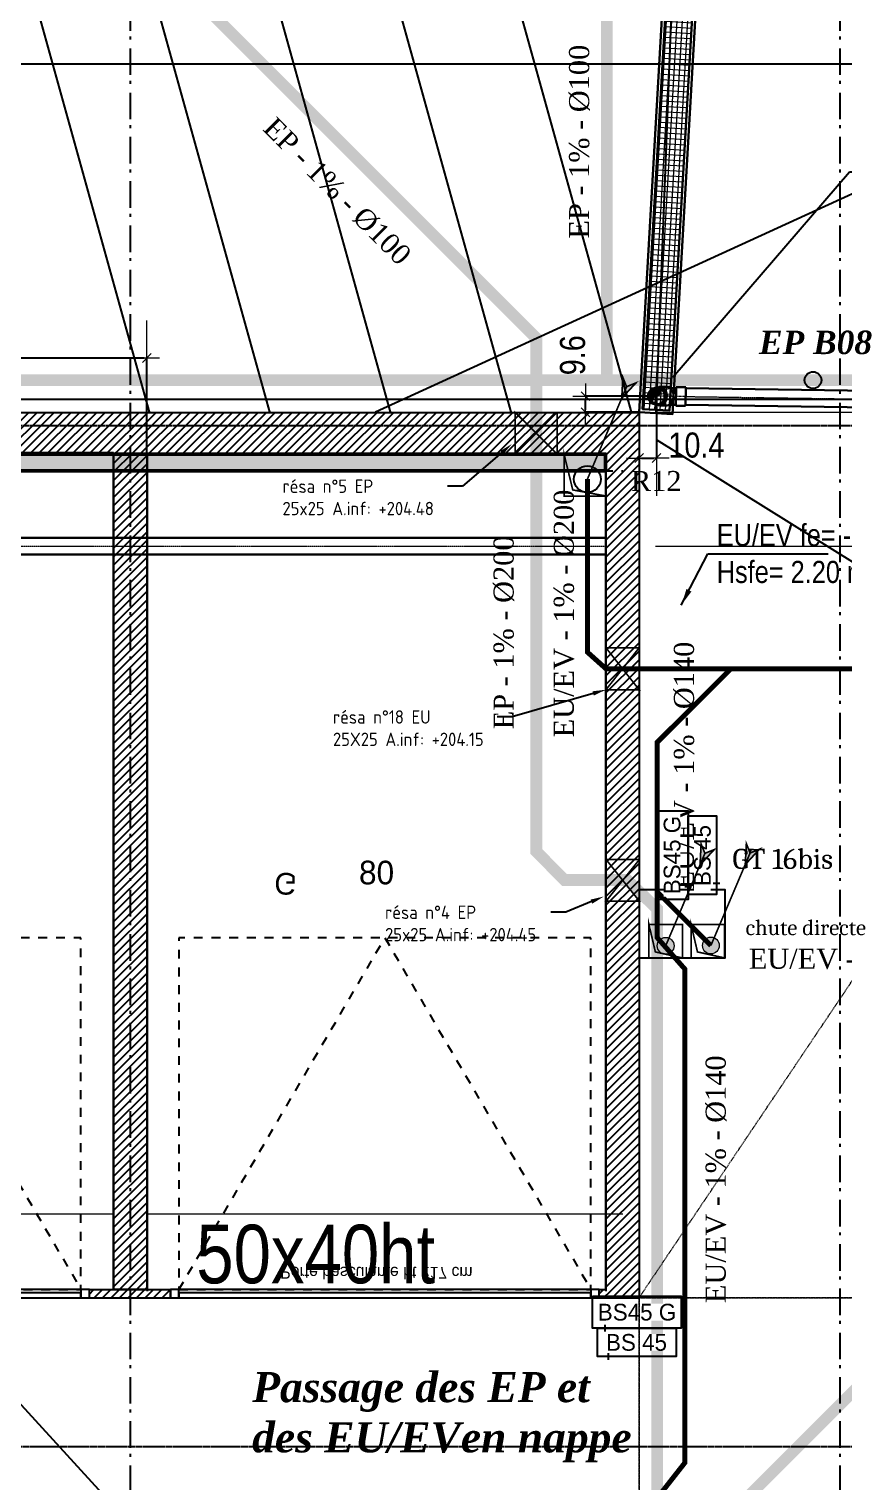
# Model space of a CAD drawing. Header units: centimetres. Extents: x 2097 to 16812, y -3973 to 8191.
# Drawn here: x 10356 to 10843, y 4270 to 5138 of the extents above; entities that cross this region are included whole.
import ezdxf
from ezdxf import colors
from ezdxf.entities.mleader import LeaderData, LeaderLine
from ezdxf.math import Vec2, Vec3

# ---------------------------------------------------------------- set-up
doc = ezdxf.new("R2010")
doc.units = ezdxf.units.CM
for name, pattern in [('AXES', [4, 2.5, -0.5, 0.5, -0.5]), ('CACHE', [0.75, 0.5, -0.25]), ('prlm_ep', [2.5, 1.25, -0.25, 0.25, -0.25, 0.25, -0.25]), ('prlm_eu', [2, 1.25, -0.25, 0.25, -0.25]), ('Style de ligne -1', [0.41664, 0.20828, -0.20836]), ('Style de ligne -6', [1.04164, 0.625, -0.20828, 0.06943, -0.13893]), ('VW-01', [0.41656, 0.20828, -0.20828])]:
    doc.linetypes.add(name, pattern=pattern)
doc.layers.get('0').update_dxf_attribs({"color": 252, "lineweight": 18})
for name, color, linetype, lineweight in [('01_poutres', 252, 'Continuous', 20), ('01_texte_repere', 252, 'Continuous', 20), ('_GAZELEC-RESERVATION', 1, 'Continuous', 18), ('_GAZELEC-RESERVATION 2', 6, 'Continuous', 18), ('AA_COTES', 253, 'Continuous', 0), ('Fontanel-rsd', 7, 'Continuous', 0)]:
    doc.layers.add(name, color=color, linetype=linetype, lineweight=lineweight)
for name, color, linetype in [('01_texte', 252, 'Continuous'), ('B GÈnÈral_Hatch', 252, 'Continuous'), ('B Général', 252, 'Continuous'), ('C ANNOTATIONS-axes horizontaux', 252, 'VW-01'), ('C ANNOTATIONS-prestations', 252, 'Continuous'), ('GAZ-EU FLECHE', 42, 'Continuous'), ('prlm-BA', 252, 'Continuous'), ('prlm-EAU-EP', 141, 'Continuous'), ('prlm-EAU-EPEXT', 145, 'Continuous'), ('prlm-EAU-EUEV', 25, 'Continuous'), ('prlm-ELEC-SSI', 230, 'Continuous'), ('prlm-GT', 242, 'Continuous')]:
    doc.layers.add(name, color=color, linetype=linetype)
doc.layers.add('prlm-ZEROPLOT', color=254, linetype='Continuous', plot=False)
doc.styles.add('CEDREP', font='')
doc.styles.add('Eurostile', font='')
doc.styles.add('prlm-eau-ep', font='timesbi.ttf', dxfattribs={"height": 18})
doc.styles.add('prlm-eau-euev', font='pala.ttf', dxfattribs={"height": 18})
doc.styles.add('prlm-elec-cfo', font='comic.ttf', dxfattribs={"height": 12})
doc.styles.add('prlm-mod', font='cambriaz.ttf', dxfattribs={"height": 18})
doc.styles.get("Standard").update_dxf_attribs({"font": 'isocp.shx', "height": 15})
doc.styles.add('STYLE2', font='ARIALN.TTF')
doc.styles.get('CEDREP').set_extended_font_data('Gill Sans MT Condensed')
doc.styles.get('Eurostile').set_extended_font_data('Eurostile')
doc.dimstyles.new('ISO-25', dxfattribs={"dimtxt": 2.5, "dimasz": 2.5, "dimexe": 1.25, "dimexo": 0.625, "dimtad": 1, "dimtxsty": 'Standard', "dimcen": 2.5, "dimadec": 0, "dimazin": 0, "dimtfac": 1, "dimtmove": 0, "dimatfit": 3, "dimfxl": 1, "dimarcsym": 0})
doc.dimstyles.new('JB50', dxfattribs={"dimscale": 0.1, "dimtxt": 150, "dimasz": 15, "dimexe": 0.1, "dimexo": 0.1, "dimgap": 0.09, "dimtad": 1, "dimdec": 1, "dimdsep": 46, "dimtxsty": 'STYLE2', "dimblk1": 'BOND_G', "dimblk2": 'BOND_D', "dimsah": 1, "dimcen": 1.5, "dimdle": 0.01, "dimse1": 1, "dimse2": 1, "dimclrd": 256, "dimclre": 256, "dimclrt": 256, "dimazin": 2, "dimtfac": 2.333333, "dimtdec": 1, "dimtix": 1, "dimtmove": 2, "dimatfit": 3, "dimldrblk": 'BOND_G', "dimfxl": 1, "dimtolj": 1, "dimtzin": 0, "dimarcsym": 0})
pattern_1 = [(45, (0, 0), (2.4253472, -2.6458333), [])]

# ---------------------------------------------------------------- blocks, each defined once
blk = doc.blocks.new('Parking Spaces-4')
at = {"layer": 'B Général', "linetype": 'Continuous'}
for p, q in [((0, 0), (0, 500)), ((287, 0), (287, 500)), ((287, 0), (287, 500)), ((574, 0), (574, 500)), ((0, 0), (287, 0)), ((287, 0), (574, 0))]:
    blk.add_line(p, q, dxfattribs=at)
at = {"layer": 'B Général', "extrusion": (0, 0, -1), "char_height": 14.118, "attachment_point": 5, "text_direction": (1, 0, 0), "line_spacing_factor": 0.894142, "style": 'Eurostile'}
for s, insert in [('78', (143.5, 250)), ('79', (430.5, 250))]:
    blk.add_mtext(s, dxfattribs=dict(at, insert=insert))
blk = doc.blocks.new('Parking Spaces-11')
at = {"layer": 'B Général', "linetype": 'Continuous'}
for p, q in [((0, 0), (0, 500)), ((274, 0), (274, 500)), ((0, 0), (274, 0))]:
    blk.add_line(p, q, dxfattribs=at)
at = {"layer": 'B Général', "insert": (137, 250), "char_height": 14.118, "attachment_point": 5, "rotation": 180, "line_spacing_factor": 0.894142, "style": 'Eurostile'}
blk.add_mtext('80', dxfattribs=at)
blk = doc.blocks.new('Porte basculante ht200cm')
at = {"layer": 'B Général', "linetype": 'Style de ligne -1', "ltscale": 25.4}
for p, q in [((-123, -2.5), (0, -212.5)), ((0, -212.5), (123, -2.5))]:
    blk.add_line(p, q, dxfattribs=at)
at = {"layer": 'B Général', "linetype": 'Continuous', "flags": 128}
for points in [[(-128, 2.5), (128, 2.5), (128, -2.5), (-128, -2.5)], [(-123, 2.5), (123, 2.5), (123, -0.5), (-123, -0.5)]]:
    blk.add_lwpolyline(points, close=True, dxfattribs=at)
at = {"layer": 'B Général', "flags": 128}
for points in [[(-128, 2.5), (-123, 2.5), (-123, -2.5), (-128, -2.5)], [(123, 2.5), (128, 2.5), (128, -2.5), (123, -2.5)]]:
    blk.add_lwpolyline(points, close=True, dxfattribs=at)
at = {"layer": 'B Général', "linetype": 'Style de ligne -1', "ltscale": 25.4, "flags": 128}
blk.add_lwpolyline([(-123, -2.5), (123, -2.5), (123, -212.5), (-123, -212.5)], close=True, dxfattribs=at)
at = {"layer": 'B Général', "insert": (-66, -238.42), "char_height": 12.94, "attachment_point": 1, "line_spacing_factor": 0.894142, "style": 'Eurostile'}
blk.add_mtext('G', dxfattribs=at)
at = {"layer": 'C ANNOTATIONS-prestations', "insert": (-62.58, -8.98), "char_height": 7.059, "attachment_point": 1, "line_spacing_factor": 0.894142, "style": 'Eurostile'}
blk.add_mtext('Porte basculante ht 217 cm', dxfattribs=at)
blk = doc.blocks.new('Groupe-2-1')
at = {"layer": 'B Général', "linetype": 'Continuous'}
blk.add_line((10730.48, 4909.39), (10750.26, 5426.3), dxfattribs=at)
at = {"layer": 'B Général', "linetype": 'Continuous', "flags": 128}
for points in [[(10427.8, 5425.39), (10356.15, 5167.16), (10427.8, 4908.93)], [(10499.8, 5425.39), (10428.15, 5167.16), (10499.8, 4908.93)], [(10571.8, 5425.39), (10500.14, 5167.16), (10571.8, 4908.93)], [(10643.8, 5425.39), (10572.14, 5167.16), (10643.8, 4908.93)], [(10715.79, 5425.39), (10644.14, 5167.16), (10715.79, 4908.93)]]:
    blk.add_lwpolyline(points, dxfattribs=at)
blk = doc.blocks.new('Groupe-110-1')
at = {"layer": 'B Général', "linetype": 'VW-01', "ltscale": 25.4}
for points, knots in [([(10601.06, 5358.78), (10682.91, 5362.34), (10764.76, 5365.89), (10770.94, 5365.39), (10777.11, 5364.89), (11221.19, 5329.13), (11282.79, 4896.95), (11283.5, 4891.98), (11284.21, 4887.01), (11299.49, 4517.04), (11314.77, 4147.08)], [0, 0, 0, 1, 1, 2, 2, 3, 3, 4, 4, 5, 5, 5]), ([(10605.39, 5258.88), (10684.15, 5262.29), (10762.91, 5265.71), (10766, 5265.46), (10769.08, 5265.21), (11133.47, 5235.87), (11183.79, 4882.84), (11184.14, 4880.35), (11184.5, 4877.87), (11199.68, 4510.41), (11214.86, 4142.95)], [0, 0, 0, 1, 1, 2, 2, 3, 3, 4, 4, 5, 5, 5]), ([(10609.73, 5158.97), (10685.39, 5162.25), (10761.06, 5165.54), (11045.75, 5142.61), (11084.79, 4868.72), (11099.87, 4503.77), (11114.94, 4138.82)], [0, 0, 0, 1, 1, 2, 2, 3, 3, 3])]:
    blk.add_open_spline(points, degree=2, knots=knots, dxfattribs=at)
blk = doc.blocks.new('xi.ep')
at = {"layer": 'prlm-EAU-EP', "color": 0, "linetype": 'ByBlock', "lineweight": -2}
blk.add_circle((0, 0), 5, dxfattribs=at)
blk = doc.blocks.new('xi.epext')
at = {"layer": 'prlm-EAU-EPEXT', "color": 0, "linetype": 'ByBlock', "lineweight": -2}
blk.add_circle((0, 0), 5, dxfattribs=at)
blk = doc.blocks.new('xi.ev')
at = {"layer": 'prlm-EAU-EUEV', "linetype": 'ByBlock', "lineweight": -2}
h = blk.add_hatch(color=0, dxfattribs=at)
edge = h.paths.add_edge_path()
edge.add_arc((0, 0), 5, 0, 360)
at = {"layer": 'prlm-EAU-EUEV', "color": 0, "linetype": 'ByBlock', "lineweight": 5}
blk.add_circle((0, 0), 5, dxfattribs=at)
blk = doc.blocks.new('xi.eu')
at = {"layer": 'prlm-EAU-EUEV', "linetype": 'ByBlock', "lineweight": -2}
h = blk.add_hatch(color=0, dxfattribs=at)
edge = h.paths.add_edge_path()
edge.add_arc((0, 0), 5, 0, 360)
at = {"layer": 'prlm-EAU-EUEV', "color": 0, "linetype": 'ByBlock', "lineweight": 5}
blk.add_circle((0, 0), 5, dxfattribs=at)
blk = doc.blocks.new('A$C711F189D')
at = {"layer": '01_poutres', "color": 0}
for points in [[(1521, 1195.14), (2225.96, 1195.14)], [(1520.66, 1115), (2225.96, 1115)], [(1197, 716), (623, 716)], [(1501, 716), (1217, 716)], [(1501, 666), (619, 666)]]:
    blk.add_lwpolyline(points, dxfattribs=at)
at = {"layer": '01_texte', "color": 0}
for points in [[(1920.55, 1455.1), (1353.38, 1195.14)], [(1521, 1178.9), (2444.23, 603.23), (2240.96, 97)], [(623, 1170), (1395.83, 323.85)]]:
    blk.add_lwpolyline(points, dxfattribs=at)
at = {"layer": '01_texte_repere', "color": 0, "insert": (1317.67, 674.19), "char_height": 35, "width": 164.8035, "attachment_point": 8, "rotation": 0.00017, "style": 'CEDREP'}
blk.add_mtext('50x40ht ', dxfattribs=at)
blk = doc.blocks.new('xi.bs45')
at = {"layer": 'prlm-ELEC-SSI', "color": 0, "linetype": 'ByBlock', "lineweight": -2}
blk.add_lwpolyline([(-23.46, 17), (23.46, 17), (23.46, 0), (-23.46, 0)], close=True, dxfattribs=at)
at = {"layer": 'prlm-ZEROPLOT', "color": 254, "linetype": 'ByBlock', "lineweight": -2}
blk.add_lwpolyline([(-17, -1.98), (-17, 2.02)], dxfattribs=at)
at = {"layer": 'prlm-ELEC-SSI', "color": 0, "linetype": 'ByBlock', "lineweight": -2, "insert": (-0.24, 8.39), "char_height": 10, "width": 43.7694, "attachment_point": 5, "style": 'prlm-elec-cfo', "bg_fill": 3, "box_fill_scale": 1, "bg_fill_color": 256, "bg_fill_transparency": 0}
blk.add_mtext('BS 45', dxfattribs=at)
blk = doc.blocks.new('xi.bs45g')
at = {"layer": 'prlm-ELEC-SSI', "color": 0, "linetype": 'ByBlock', "lineweight": -2}
blk.add_lwpolyline([(-26.46, 19), (26.46, 19), (26.46, 0), (-26.46, 0)], close=True, dxfattribs=at)
at = {"layer": 'prlm-ZEROPLOT', "color": 254, "linetype": 'ByBlock', "lineweight": -2}
blk.add_lwpolyline([(-19, -2), (-19, 2)], dxfattribs=at)
at = {"layer": 'prlm-ELEC-SSI', "color": 0, "linetype": 'ByBlock', "lineweight": -2, "insert": (0.06, 9.46), "char_height": 10, "width": 49.6606, "attachment_point": 5, "style": 'prlm-elec-cfo', "bg_fill": 3, "box_fill_scale": 1, "bg_fill_color": 256, "bg_fill_transparency": 0}
blk.add_mtext('BS45 G', dxfattribs=at)
blk = doc.blocks.new('PVC DN100 C 90° Mont')
at = {"linetype": 'Continuous'}
h = blk.add_hatch(color=9, dxfattribs=at)
edge = h.paths.add_edge_path()
edge.add_arc((174.3, 0), 45, 270, 450)
edge.add_arc((174.3, 22.5), 22.5, 90, 270)
edge.add_arc((174.3, -22.5), 22.5, -90, 90, ccw=False)
at = {"color": 0, "linetype": 'ByBlock', "lineweight": -2}
for p, q in [((0, 50), (0, 55.7)), ((0, 55.7), (57, 55.7)), ((0, -50), (0, 50)), ((57, 55.7), (57, 50)), ((57, 50), (94.1, 50)), ((57, 50), (57, -50)), ((151.8, 55.7), (111.4, 55.7)), ((174.3, 50), (151.8, 50)), ((0, -55.7), (0, -50)), ((57, -55.7), (0, -55.7)), ((57, -50), (94.1, -50)), ((57, -50), (57, -55.7)), ((151.8, -55.7), (111.4, -55.7)), ((174.3, -50), (151.8, -50))]:
    blk.add_line(p, q, dxfattribs=at)
at = {"color": 9, "linetype": 'AXES'}
for p, q in [((0, 0), (254.3, 0)), ((174.3, 80), (174.3, -80))]:
    blk.add_line(p, q, dxfattribs=at)
at = {"color": 9, "linetype": 'Continuous'}
for p, q in [((174.3, 33.8), (163.1, 22.5)), ((163.1, 22.5), (174.3, 22.5)), ((174.3, 3), (174.3, 11.3)), ((196.8, 0), (195.3, 11.3))]:
    blk.add_line(p, q, dxfattribs=at)
at = {"color": 0, "linetype": 'ByBlock', "lineweight": -2}
blk.add_circle((174.3, 0), 50, dxfattribs=at)
at = {"color": 9, "linetype": 'Continuous'}
for centre, radius, start, end in [((174.3, 22.5), 22.5, 90, 270), ((174.3, 22.5), 11.2, 90, 270), ((174.3, 0), 45, 270, 90), ((174.3, 0), 42, 0, 90), ((174.3, 0), 22.5, 0, 90), ((174.4, -21), 24, 269.88809, 90.11191), ((171.2, 0), 45.1, 273.94987, 0), ((174.3, -22.5), 22.5, 270, 90), ((170.6, -12.2), 34.1, 303.22363, 43.61248)]:
    blk.add_arc(centre, radius, start, end, dxfattribs=at)
at = {"color": 0, "linetype": 'ByBlock', "lineweight": -2}
for centre, major_axis, start_param, end_param in [((111.4, 0), (0, 55.7), 0, 3.141593), ((151.8, 0), (0, 55.7), 5.826833, 9.88113), ((151.8, 0), (0, 50), 0, 3.141593)]:
    blk.add_ellipse(centre, major_axis=major_axis, ratio=0.707107, start_param=start_param, end_param=end_param, dxfattribs=at)
blk = doc.blocks.new('BOND_G')
at = {"layer": 'AA_COTES', "color": 0}
for p, q in [((0, -5), (0, 15)), ((5, 0), (-5, 0)), ((1.77, 1.77), (-1.77, -1.77))]:
    blk.add_line(p, q, dxfattribs=at)
blk = doc.blocks.new('BOND_D')
at = {"layer": 'AA_COTES', "color": 0}
for p, q in [((5, 0), (-5, 0)), ((-1.77, -1.77), (1.77, 1.77)), ((0, 5), (0, -15))]:
    blk.add_line(p, q, dxfattribs=at)
blk = doc.blocks.new('*D266')
at = {"layer": 'Fontanel-rsd', "color": 1, "lineweight": -2, "ltscale": 0.2, "transparency": 16777216}
for p, q in [((10205.46, 4877), (10205.46, 4941.88)), ((10424.78, 4941.87), (10206.96, 4941.87)), ((10426.28, 4884.5), (10426.28, 4941.88))]:
    blk.add_line(p, q, dxfattribs=at)
at = {"layer": 'Fontanel-rsd', "color": 1, "lineweight": -2, "ltscale": 0.2, "transparency": 16777216, "xscale": 1.5, "yscale": 1.5, "zscale": 1.5, "rotation": 180}
blk.add_blockref('BOND_D', (10205.46, 4941.87), dxfattribs=at)
at = {"layer": 'Fontanel-rsd', "color": 1, "lineweight": -2, "ltscale": 0.2, "transparency": 16777216, "xscale": 1.5, "yscale": 1.5, "zscale": 1.5}
blk.add_blockref('BOND_G', (10426.28, 4941.87), dxfattribs=at)
at = {"layer": 'Fontanel-rsd', "color": 1, "lineweight": 0, "ltscale": 0.2, "transparency": 16777216, "insert": (10307.74, 4949.54), "char_height": 15, "attachment_point": 5, "style": 'STYLE2'}
blk.add_mtext('\\A1;220.8', dxfattribs=at)
blk = doc.blocks.new('*D260')
at = {"layer": 'Fontanel-rsd', "color": 1, "lineweight": -2, "ltscale": 0.2, "transparency": 16777216}
for p, q in [((10730.65, 4919.1), (10730.65, 4882.09)), ((10720.28, 4909.48), (10720.28, 4882.09)), ((10721.78, 4882.1), (10729.15, 4882.1))]:
    blk.add_line(p, q, dxfattribs=at)
at = {"layer": 'Fontanel-rsd', "color": 1, "lineweight": -2, "ltscale": 0.2, "transparency": 16777216, "xscale": 1.5, "yscale": 1.5, "zscale": 1.5, "rotation": 180}
blk.add_blockref('BOND_G', (10720.28, 4882.1), dxfattribs=at)
at = {"layer": 'Fontanel-rsd', "color": 1, "lineweight": -2, "ltscale": 0.2, "transparency": 16777216, "xscale": 1.5, "yscale": 1.5, "zscale": 1.5}
blk.add_blockref('BOND_D', (10730.65, 4882.1), dxfattribs=at)
at = {"layer": 'Fontanel-rsd', "color": 1, "lineweight": 0, "ltscale": 0.2, "transparency": 16777216, "insert": (10754.48, 4889.77), "char_height": 15, "attachment_point": 5, "style": 'STYLE2'}
blk.add_mtext('\\A1;10.4', dxfattribs=at)
blk = doc.blocks.new('*D271')
at = {"layer": 'Fontanel-rsd', "color": 1, "lineweight": -2, "ltscale": 0.2, "transparency": 16777216}
for p, q in [((10730.59, 4919.11), (10688.25, 4919.11)), ((10688.26, 4910.99), (10688.26, 4917.61)), ((10720.27, 4909.49), (10688.25, 4909.49))]:
    blk.add_line(p, q, dxfattribs=at)
at = {"layer": 'Fontanel-rsd', "color": 1, "lineweight": -2, "ltscale": 0.2, "transparency": 16777216, "xscale": 1.5, "yscale": 1.5, "zscale": 1.5}
for name, p, rotation in [('BOND_D', (10688.26, 4919.11), 90), ('BOND_G', (10688.26, 4909.49), 270)]:
    blk.add_blockref(name, p, dxfattribs=dict(at, rotation=rotation))
at = {"layer": 'Fontanel-rsd', "color": 1, "lineweight": 0, "ltscale": 0.2, "transparency": 16777216, "insert": (10680.6, 4943.52), "char_height": 15, "attachment_point": 5, "rotation": 90, "style": 'STYLE2'}
blk.add_mtext('\\A1;9.6', dxfattribs=at)
blk = doc.blocks.new('FLECHE2')
h = blk.add_hatch(color=256)
h.dxf.hatch_style = 1
h.paths.add_polyline_path([(496271.9, -370023.3), (496278.4, -369899.2), (496300.9, -369954.8), (496356.5, -369932.3)])
at = {"const_width": 10}
for points in [[(496066.7, -370507.2), (496300.9, -369954.8), (496356.5, -369932.3), (496271.9, -370023.3), (496300.9, -369954.8), (496278.4, -369899.2), (496271.9, -370023.3), (496356.5, -369932.3), (496300.9, -369954.8), (496278.4, -369899.2), (496271.9, -370023.3)], [(496271.9, -370023.3), (496278.4, -369899.2), (496300.9, -369954.8), (496356.5, -369932.3), (496271.9, -370023.3)]]:
    blk.add_lwpolyline(points, dxfattribs=at)

msp = doc.modelspace()

# ---------------------------------------------------------------- hatches: boundary and pattern name
at = {"layer": 'B GÈnÈral_Hatch', "linetype": 'Continuous'}
h = msp.add_hatch(dxfattribs=at)
h.set_pattern_fill('50_BETON', color=256, style=0, pattern_type=2)
h.set_pattern_definition(pattern_1)
h.paths.add_polyline_path([(10700.484, 4884.389), (10720.484, 4909.389), (9812.484, 4909.389), (9832.484, 4884.389)])
h = msp.add_hatch(dxfattribs=at)
h.set_pattern_fill('50_BETON', color=256, style=0, pattern_type=2)
h.set_pattern_definition(pattern_1)
h.paths.add_polyline_path([(10720.484, 4909.389), (10700.484, 4884.389), (10700.484, 4385.389), (10720.484, 4380.389)])
h = msp.add_hatch(dxfattribs=at)
h.set_pattern_fill('50_BETON', color=256, style=0, pattern_type=2)
h.set_pattern_definition(pattern_1)
h.paths.add_polyline_path([(10406.484, 4385.389), (10426.484, 4385.363), (10426.484, 4885.389), (10406.484, 4885.389)])
h = msp.add_hatch(dxfattribs=at)
h.set_pattern_fill('50_BETON', color=256, style=0, pattern_type=2)
h.set_pattern_definition(pattern_1)
h.paths.add_polyline_path([(10391.984, 4385.389), (10391.984, 4380.389), (10440.484, 4380.389), (10440.484, 4385.389)])
h = msp.add_hatch(dxfattribs=at)
h.set_pattern_fill('50_BETON', color=256, style=0, pattern_type=2)
h.set_pattern_definition(pattern_1)
h.paths.add_polyline_path([(10720.484, 4380.389), (10700.484, 4385.389), (10696.484, 4385.389), (10696.484, 4380.389)])
at = {"layer": 'Fontanel-rsd'}
h = msp.add_hatch(dxfattribs=at)
h.set_pattern_fill('ANSI37', color=6, angle=221.701169)
h.set_pattern_definition([(266.70117, (4307.2763, 361.592), (3.169739, -0.1827011), []), (356.70117, (4307.2763, 361.592), (0.1827011, 3.169739), [])])
h.paths.add_polyline_path([(10754.465, 5467.744), (10770.438, 5466.824), (10738.369, 4910.45), (10722.396, 4911.371)])
at = {"layer": 'Fontanel-rsd', "lineweight": 0}
h = msp.add_hatch(color=101, dxfattribs=at)
h.dxf.hatch_style = 1
h.paths.add_polyline_path([(10212.957, 4874.489), (10212.957, 4884.489), (10700.284, 4884.489), (10700.284, 4874.489)])

# ---------------------------------------------------------------- linework, layer by layer
at = {"layer": '_GAZELEC-RESERVATION 2', "ltscale": 25, "const_width": 1}
for points in [[(10671.284, 4909.389), (10671.284, 4884.489), (10646.284, 4884.489), (10646.284, 4909.389), (10671.284, 4909.389), (10646.284, 4884.489), (10646.284, 4909.389), (10671.284, 4884.489)], [(10687.984, 4859.389), (10675.484, 4859.389), (10675.484, 4884.389), (10700.484, 4884.389), (10700.496, 4859.412), (10675.484, 4859.412), (10675.484, 4884.389), (10680.649, 4863.082), (10700.496, 4859.412)], [(10720.284, 4756.233), (10720.284, 4768.733), (10700.484, 4768.733), (10700.484, 4743.733), (10720.284, 4743.733), (10720.284, 4768.733), (10700.484, 4743.733), (10720.284, 4743.733), (10700.484, 4768.733)], [(10700.784, 4642.342), (10720.484, 4642.342), (10720.484, 4617.342), (10700.484, 4617.342), (10700.484, 4642.342), (10720.484, 4617.342), (10700.484, 4617.342), (10720.484, 4642.342)], [(10726.131, 4583.475), (10726.131, 4603.475), (10746.131, 4603.475), (10746.131, 4583.475), (10726.131, 4583.475), (10726.131, 4603.475), (10729.982, 4587.06), (10746.131, 4583.475)], [(10751.284, 4583.475), (10751.284, 4603.475), (10771.284, 4603.475), (10771.284, 4583.475), (10751.284, 4583.475), (10751.284, 4603.475), (10755.135, 4587.06), (10771.284, 4583.475)]]:
    msp.add_lwpolyline(points, dxfattribs=at)
at = {"layer": 'B Général', "linetype": 'Style de ligne -6', "ltscale": 25.4}
for p, q in [((10416.484, 3285.389), (10416.484, 5820.389)), ((10840.388, 3285.389), (10840.388, 5820.389))]:
    msp.add_line(p, q, dxfattribs=at)
at = {"layer": 'B Général', "linetype": 'Continuous', "lineweight": 18}
for p, q in [((9812.484, 4909.389), (10720.484, 4909.389)), ((10720.484, 4380.389), (10720.484, 4909.389)), ((9832.484, 4884.389), (10700.484, 4884.389)), ((10406.484, 4385.389), (10406.484, 4885.389)), ((10426.484, 4385.363), (10426.484, 4885.389)), ((10700.484, 4385.389), (10700.484, 4884.389)), ((10391.984, 4385.389), (10440.484, 4385.389)), ((10696.484, 4385.389), (10700.484, 4385.389)), ((10391.984, 4380.389), (10440.484, 4380.389)), ((10696.484, 4380.389), (10720.484, 4380.389))]:
    msp.add_line(p, q, dxfattribs=at)
at = {"layer": 'B Général', "linetype": 'Continuous'}
for p, q in [((9812.484, 4909.389), (10720.484, 4909.389)), ((10720.484, 4380.389), (10720.484, 4909.389)), ((9832.484, 4884.389), (10700.484, 4884.389)), ((10406.484, 4385.389), (10406.484, 4885.389)), ((10426.484, 4385.363), (10426.484, 4885.389)), ((10700.484, 4385.389), (10700.484, 4884.389)), ((10391.984, 4385.389), (10440.484, 4385.389)), ((10391.984, 4380.389), (10391.984, 4385.389)), ((10426.484, 4385.363), (10406.484, 4385.389)), ((10440.484, 4380.389), (10440.484, 4385.389)), ((10696.484, 4385.389), (10700.484, 4385.389)), ((10696.484, 4380.389), (10696.484, 4385.389)), ((10370.484, 4380.389), (10700.484, 4380.389)), ((10391.984, 4380.389), (10440.484, 4380.389)), ((10696.484, 4380.389), (10720.484, 4380.389))]:
    msp.add_line(p, q, dxfattribs=at)
at = {"layer": 'B Général', "linetype": 'VW-01', "ltscale": 25.4}
msp.add_line((9810.484, 4874.389), (10710.484, 4874.389), dxfattribs=at)
at = {"layer": 'C ANNOTATIONS-axes horizontaux'}
for p, q in [((12370.813, 4901.389), (2960.813, 4901.389)), ((12370.813, 4291.389), (2960.813, 4291.389))]:
    msp.add_line(p, q, dxfattribs=at)
at = {"layer": 'Fontanel-rsd', "color": 6, "lineweight": 30}
for points in [[(10752.583, 5469.856), (10772.55, 5468.705), (10740.251, 4908.338), (10720.284, 4909.489)], [(10754.465, 5467.744), (10770.438, 5466.824), (10738.369, 4910.45), (10722.396, 4911.371)]]:
    msp.add_lwpolyline(points, close=True, dxfattribs=at)
at = {"layer": 'Fontanel-rsd', "color": 1, "lineweight": 30}
for points in [[(10748.101, 4923.865), (11065.594, 4919.327)], [(10747.958, 4913.866), (11065.451, 4909.328)]]:
    msp.add_lwpolyline(points, dxfattribs=at)
at = {"layer": 'Fontanel-rsd', "color": 9, "linetype": 'AXES', "lineweight": 15, "ltscale": 0.3}
for points in [[(10748.03, 4918.866), (11065.522, 4914.328)], [(9112.251, 4829.489), (10700.284, 4829.489)]]:
    msp.add_lwpolyline(points, dxfattribs=at)
at = {"layer": 'Fontanel-rsd', "color": 94, "lineweight": 50}
msp.add_lwpolyline([(10212.957, 4874.489), (10212.957, 4884.489), (10700.284, 4884.489), (10700.284, 4874.489)], close=True, dxfattribs=at)
at = {"layer": 'Fontanel-rsd', "color": 140, "lineweight": 30}
for points in [[(9110.496, 4834.489), (10700.284, 4834.489)], [(9110.496, 4824.489), (10700.284, 4824.489)]]:
    msp.add_lwpolyline(points, dxfattribs=at)
at = {"layer": 'prlm-EAU-EP', "color": 1, "linetype": 'prlm_ep', "ltscale": 20, "const_width": 7, "flags": 128}
msp.add_lwpolyline([(9528.338, 2927.189), (9528.338, 3992.461), (9766.184, 4230.307), (10753.968, 4230.307), (11425.78, 4902.119), (11425.78, 5186.779), (11557.275, 5186.779)], dxfattribs=at)
at = {"layer": 'prlm-EAU-EP', "linetype": 'prlm_ep', "ltscale": 20, "flags": 128}
msp.add_lwpolyline([(11377.199, 5180.181, 7, 7, 0), (11125.654, 4928.636, 7, 7, 0), (10658.885, 4928.636, 7, 7, 0), (10658.885, 4647.118, 7, 7, 0), (10675.617, 4630.042, 7, 7, 0), (10713.195, 4630.042, 7, 7, 0), (10731.025, 4612.793, 7, 7, 0), (10731.025, 4236.611, 7, 7, 0), (10707.535, 4210.321, 7, 7, 0), (9789.924, 4210.321, 7, 7, 0), (9548.626, 3969.023, 7, 7, 0), (9548.626, 2915.515, 0, 0, 0)], format="xyseb", dxfattribs=at)
at = {"layer": 'prlm-EAU-EP', "linetype": 'prlm_ep', "ltscale": 20, "const_width": 7, "flags": 128}
for points in [[(9622.99, 5180.181), (9874.535, 4928.636), (10658.885, 4928.636)], [(10432.478, 5180.181), (10658.885, 4953.775), (10658.885, 4928.636)], [(10700.976, 5180.181), (10700.976, 4928.636)]]:
    msp.add_lwpolyline(points, dxfattribs=at)
at = {"layer": 'prlm-EAU-EUEV', "linetype": 'prlm_eu', "ltscale": 50, "const_width": 3, "flags": 128}
for points in [[(10689.384, 4869.498), (10689.384, 4766.175), (10700.484, 4756.233), (10731.025, 4756.233)], [(9098.054, 2959.205), (9234.564, 2959.205), (9509.358, 3233.999), (9509.358, 4006.636), (9756.987, 4254.265), (10725.939, 4254.265), (10747.51, 4281.79), (10747.51, 4576.905), (10731.025, 4595.668), (10731.025, 4712.218), (10775.039, 4756.233)], [(10731.025, 4756.233), (11454.445, 4756.233)], [(10763.141, 4590.913), (10731.025, 4623.029)]]:
    msp.add_lwpolyline(points, dxfattribs=at)
at = {"layer": 'prlm-EAU-EUEV'}
msp.add_circle((10689.384, 4869.498), 8, dxfattribs=at)
at = {"layer": 'prlm-GT'}
msp.add_lwpolyline([(10720.484, 4624.391), (10771.484, 4624.391), (10771.484, 4583.391), (10720.484, 4583.391)], close=True, dxfattribs=at)
at = {"layer": 'prlm-ZEROPLOT'}
for points in [[(8418.485, 4917.388), (11031.388, 4917.388), (11031.388, 5117.389), (8418.485, 5117.389)], [(8418.485, 4917.388), (10859.388, 4917.388), (10859.389, 3517.39), (9818.485, 3517.39), (9818.485, 2192.491), (8418.485, 2192.491)]]:
    msp.add_lwpolyline(points, close=True, dxfattribs=at)

# ---------------------------------------------------------------- block references
at = {"layer": 'B Général'}
for name in ['Groupe-2-1', 'Groupe-110-1']:
    msp.add_blockref(name, (0, 0), dxfattribs=at)
at = {"layer": 'B Général', "xscale": -1}
for name, p, rotation in [('Parking Spaces-4', (9832.484, 4885.389), 180), ('Porte basculante ht200cm', (10263.984, 4382.889), 180.0000000041848), ('Porte basculante ht200cm', (10568.484, 4382.889), 180.0000000041848)]:
    msp.add_blockref(name, p, dxfattribs=dict(at, rotation=rotation))
at = {"layer": 'B Général', "rotation": 180}
msp.add_blockref('Parking Spaces-11', (10700.484, 4884.389), dxfattribs=at)
at = {"layer": 'Fontanel-rsd', "color": 1, "lineweight": 30, "xscale": -0.1, "yscale": 0.09999999999999998, "zscale": 0.09999999999999999, "rotation": 359.1813078439862}
msp.add_blockref('PVC DN100 C 90° Mont', (10748.03, 4918.866), dxfattribs=at)
at = {"layer": 'GAZ-EU FLECHE', "xscale": 0.1, "yscale": 0.1, "zscale": 0.1}
msp.add_blockref('FLECHE2', (-38917.283, 41920.221), dxfattribs=at)
at = {"layer": 'prlm-BA'}
msp.add_blockref('A$C711F189D', (9209.484, 3714.389), dxfattribs=at)
at = {"layer": 'prlm-EAU-EP'}
msp.add_blockref('xi.ep', (10824.138, 4928.639), dxfattribs=at)
at = {"layer": 'prlm-EAU-EPEXT'}
msp.add_blockref('xi.epext', (10824.138, 4928.639), dxfattribs=at)
at = {"layer": 'prlm-EAU-EUEV', "ltscale": 50}
for name, p, rotation in [('xi.eu', (10736.139, 4590.706), 45), ('xi.ev', (10763.141, 4590.913), 10.53819333935971)]:
    msp.add_blockref(name, p, dxfattribs=dict(at, rotation=rotation))

# ---------------------------------------------------------------- texts
at = {"layer": 'prlm-EAU-EP', "char_height": 12, "width": 151.08592, "attachment_point": 1, "style": 'prlm-eau-euev'}
for s, insert, rotation in [('EP - 1% - %%C100', (10678.433, 5013.216), 90), ('EP - 1% - %%C100', (10503.459, 5086.798), 315), ('EP - 1% - %%C200', (10633.344, 4720.059), 90)]:
    msp.add_mtext(s, dxfattribs=dict(at, insert=insert, rotation=rotation))
at = {"layer": 'prlm-EAU-EP', "linetype": 'prlm_ep', "ltscale": 20, "insert": (10791.855, 4958.203), "char_height": 14, "width": 86.19473, "attachment_point": 1, "style": 'prlm-eau-ep'}
msp.add_mtext('EP B08', dxfattribs=at)
at = {"layer": 'prlm-EAU-EP', "insert": (10489.222, 4336.088), "char_height": 18, "attachment_point": 1, "style": 'prlm-eau-ep'}
msp.add_mtext_dynamic_manual_height_columns('Passage des EP et des EU/EVen nappe', width=233.83417, gutter_width=90, heights=[0], dxfattribs=at)
at = {"layer": 'prlm-EAU-EUEV', "style": 'prlm-eau-euev'}
for s, insert, char_height, width, attachment_point in [('R12', (10715.399, 4874.389), 12, 190.75651, 1), ('\\pt1.98e+005;{\\fArial Narrow|b0|i0|c0|p34;EU/EV fe= -13.27 / 0.00 Hsfe= 2.20 m}', (10766.636, 4824.987), 13.2, 176.44104, 4), ('EU/EV - 1% - %%C100', (10785.758, 4588.992), 12, 190.75651, 1)]:
    msp.add_mtext(s, dxfattribs=dict(at, insert=insert, char_height=char_height, width=width, attachment_point=attachment_point))
at = {"layer": 'prlm-EAU-EUEV', "char_height": 12, "width": 190.75651, "attachment_point": 1, "rotation": 90, "style": 'prlm-eau-euev'}
for s, insert in [('EU/EV - 1% - %%C200', (10669.312, 4715.257)), ('EU/EV - 1% - %%C140', (10741.045, 4624.391)), ('EU/EV - 1% - %%C140', (10760.001, 4377.263))]:
    msp.add_mtext(s, dxfattribs=dict(at, insert=insert))
at = {"layer": 'prlm-EAU-EUEV', "insert": (10783.88, 4606.095), "char_height": 9, "attachment_point": 1, "style": 'prlm-mod'}
msp.add_mtext_dynamic_manual_height_columns('chute directe', width=439.74448, gutter_width=75, heights=[0], dxfattribs=at)
at = {"layer": 'prlm-GT', "ltscale": 25, "insert": (10776.018, 4648.638), "char_height": 12, "attachment_point": 1, "style": 'prlm-mod'}
msp.add_mtext_dynamic_manual_height_columns('GT 16bis', width=80.50259, gutter_width=75, heights=[0], dxfattribs=at)

# ---------------------------------------------------------------- dimensions: what is measured, and where the dimension line sits
at = {"layer": 'Fontanel-rsd', "color": 1, "lineweight": 0, "ltscale": 0.2}
for base, p1, p2, picture, middle in [((10205.457, 4941.873), (10426.284, 4884.489), (10205.457, 4876.989), '*D266', (10307.741, 4949.54)), ((10730.652, 4882.1), (10720.284, 4909.489), (10730.652, 4919.114), '*D260', (10754.477, 4889.767))]:
    dim = msp.add_linear_dim(base=base, p1=p1, p2=p2, dimstyle='JB50', override={"dimse1": 0, "dimse2": 0, "dimclrd": 1, "dimclre": 1, "dimclrt": 1}, dxfattribs=at)
    dim.commit()
    dim.dimension.update_dxf_attribs({"geometry": picture, "text_midpoint": middle, "dimtype": 160})
dim = msp.add_linear_dim(base=(10688.265, 4919.115), p1=(10720.284, 4909.489), p2=(10730.601, 4919.115), angle=90, dimstyle='JB50', override={"dimse1": 0, "dimse2": 0, "dimclrd": 1, "dimclre": 1, "dimclrt": 1}, dxfattribs=at)
dim.commit()
dim.dimension.update_dxf_attribs({"geometry": '*D271', "text_midpoint": (10680.597, 4943.515), "dimtype": 160})

# ---------------------------------------------------------------- leaders
at = {"layer": '_GAZELEC-RESERVATION', "color": 6}
ml = msp.add_multileader_mtext('Standard', dxfattribs=at)
ml.set_content('résa n°62\\P200X200 EN DALLE HAUTE', color=6)
ml.set_leader_properties()
ml.build(insert=Vec2(0, 0))
ml.multileader.update_dxf_attribs({"has_text_frame": 1, "arrow_head_size": 8, "scale": 20})
ctx = ml.context
ctx.base_point, ctx.scale, ctx.char_height, ctx.arrow_head_size, ctx.landing_gap_size, ctx.plane_origin = Vec3(9582.801, 5380.048), 20, 8, 8, 4, Vec3(8971.683, 5198.751)
notes = []
notes.append((ctx, [(0, (1, 1, 0), (9722.389, 5380.048), (-1, 0), 8.984, [(0, [(9863.204, 4989.074)], 0, [])])]))
ctx.mtext.insert, ctx.mtext.width, ctx.mtext.flow_direction = Vec3(9586.801, 5384.075), 156.88504, 5
ml = msp.add_multileader_mtext('Standard', dxfattribs=at)
ml.set_content('résa n°5 EP\\P25x25 A.inf: +204.48', color=6)
ml.set_leader_properties()
ml.build(insert=Vec2(0, 0))
ml.multileader.update_dxf_attribs({"has_text_frame": 1, "arrow_head_size": 8, "scale": 20})
ctx = ml.context
ctx.base_point, ctx.scale, ctx.char_height, ctx.arrow_head_size, ctx.landing_gap_size, ctx.plane_origin = Vec3(10503.307, 4865.292), 20, 8, 8, 4, Vec3(9928.401, 4885.13)
notes.append((ctx, [(0, (1, 1, 0), (10614.894, 4865.292), (-1, 0), 8.984, [(0, [(10644.337, 4890.546)], 0, [])])]))
ctx.mtext.insert, ctx.mtext.width, ctx.mtext.flow_direction = Vec3(10507.307, 4869.292), 156.88504, 5
ml = msp.add_multileader_mtext('Standard', dxfattribs=at)
ml.set_content('résa n°18 EU\\P25X25 A.inf: +204.15', color=6)
ml.set_leader_properties()
ml.build(insert=Vec2(0, 0))
ml.multileader.update_dxf_attribs({"has_text_frame": 1, "arrow_head_size": 8, "scale": 20})
ctx = ml.context
ctx.base_point, ctx.scale, ctx.char_height, ctx.arrow_head_size, ctx.landing_gap_size, ctx.plane_origin = Vec3(10533.443, 4727.422), 20, 8, 8, 4, Vec3(9964.932, 4590.317)
notes.append((ctx, [(0, (1, 1, 0), (10644.562, 4727.422), (-1, 0), 8.984, [(0, [(10700.484, 4743.733)], 0, [])])]))
ctx.mtext.insert, ctx.mtext.width, ctx.mtext.flow_direction = Vec3(10537.443, 4731.422), 156.88504, 5
at = {"layer": 'Fontanel-rsd', "color": 1}
ml = msp.add_multileader_mtext('Standard', dxfattribs=at)
ml.set_content('Récupération caniveau Ø100', color=1)
ml.set_leader_properties()
ml.build(insert=Vec2(0, 0))
ml.multileader.update_dxf_attribs({"has_text_frame": 1, "text_right_attachment_type": 6, "dogleg_length": 10, "arrow_head_size": 15})
ctx = ml.context
ctx.base_point, ctx.char_height, ctx.arrow_head_size, ctx.plane_origin = Vec3(10855.992, 5053.189, 0), 10, 15, Vec3(10730.6, 4919.125, 0)
ctx.right_attachment, ctx.text_align_type = 6, 2
notes.append((ctx, [(1, (1, 1, 0), (10845.992, 5053.189, 0), (1, 0), 10, [(0, [(10730.6, 4919.125, 0)], 0, [])])]))
ctx.mtext.insert, ctx.mtext.width, ctx.mtext.alignment, ctx.mtext.flow_direction = Vec3(11054.439, 5059.572, 0), 221.19253, 3, 5
at = {"layer": 'Fontanel-rsd', "color": 6}
ml = msp.add_multileader_mtext('Standard', dxfattribs=at)
ml.set_content('Regard à grille\\P40x40', color=6)
ml.set_leader_properties()
ml.build(insert=Vec2(0, 0))
ml.multileader.update_dxf_attribs({"has_text_frame": 1, "text_right_attachment_type": 6, "dogleg_length": 10, "arrow_head_size": 15})
ctx = ml.context
ctx.base_point, ctx.char_height, ctx.arrow_head_size, ctx.plane_origin = Vec3(10864.086, 4820.114), 10, 15, Vec3(11081.671, 4915.599)
ctx.right_attachment, ctx.text_align_type = 6, 2
notes.append((ctx, [(0, (1, 1, 0), (10963.086, 4813.114), (-1, 0), 10, [(0, [(11082.678, 4915.599)], 0, [])])]))
ctx.mtext.insert, ctx.mtext.width, ctx.mtext.alignment, ctx.mtext.flow_direction = Vec3(10951.086, 4825.114), 221.19253, 3, 5
at = {"layer": 'prlm-EAU-EUEV'}
msp.add_leader([(10745.454, 4794.262), (10761.378, 4824.987), (10833.123, 4824.987)], dimstyle='ISO-25', override={"dimasz": 10, "dimgap": 0.625, "dimtad": 0}, dxfattribs=at)
for ctx, leaders in notes:
    for number, flags, end, landing, length, lines in leaders:
        leader = LeaderData()
        leader.index, (leader.has_last_leader_line, leader.has_dogleg_vector, leader.attachment_direction) = number, flags
        leader.last_leader_point, leader.dogleg_vector, leader.dogleg_length = Vec3(end), Vec3(landing), length
        for number, points, colour, breaks in lines:
            line = LeaderLine()
            line.index, line.vertices, line.color, line.breaks = number, Vec3.list(points), colors.encode_raw_color(colour), breaks
            leader.lines.append(line)
        ctx.leaders.append(leader)

# ---------------------------------------------------------------- next in the draw order: block references
at = {"layer": 'prlm-ELEC-SSI', "rotation": 90}
msp.add_blockref('xi.bs45', (10766.484, 4644.889), dxfattribs=at)
at = {"layer": 'prlm-ELEC-SSI'}
msp.add_blockref('xi.bs45', (10718.958, 4345.341), dxfattribs=at)

# ---------------------------------------------------------------- next in the draw order: block references
at = {"layer": 'GAZ-EU FLECHE', "xscale": 0.1, "yscale": 0.1, "zscale": 0.1}
msp.add_blockref('FLECHE2', (-38843.526, 41641.637), dxfattribs=at)
at = {"layer": 'prlm-ELEC-SSI', "rotation": 90}
msp.add_blockref('xi.bs45g', (10749.484, 4644.889), dxfattribs=at)
at = {"layer": 'prlm-ELEC-SSI'}
msp.add_blockref('xi.bs45g', (10718.958, 4362.341), dxfattribs=at)

# ---------------------------------------------------------------- next in the draw order: linework, layer by layer
at = {"layer": 'Fontanel-rsd', "color": 3, "linetype": 'CACHE', "lineweight": 18}
for points in [[(10720.284, 4380.489), (10720.284, 4909.489), (10752.583, 5469.856), (11435.245, 5469.856), (11435.245, 4380.489)], [(9812.284, 4380.489), (10720.284, 4380.489), (10720.284, 3830.489), (10683.192, 3830.489), (10683.192, 3786.447), (9812.284, 3786.447)], [(10720.284, 4380.489), (11435.245, 4380.489), (11435.245, 3791.489), (10848.192, 3791.489), (10848.192, 3830.489), (10720.284, 3830.489)]]:
    msp.add_lwpolyline(points, close=True, dxfattribs=at)
msp.add_lwpolyline([(10720.284, 4380.489), (11065.522, 4894.328)], dxfattribs=at)

# ---------------------------------------------------------------- next in the draw order: block references
at = {"layer": 'GAZ-EU FLECHE', "xscale": 0.1, "yscale": 0.1, "zscale": 0.1}
msp.add_blockref('FLECHE2', (-38870.528, 41641.43), dxfattribs=at)

# ---------------------------------------------------------------- next in the draw order: leaders
at = {"layer": '_GAZELEC-RESERVATION', "color": 6}
ml = msp.add_multileader_mtext('Standard', dxfattribs=at)
ml.set_content('résa n°4 EP\\P25x25 A.inf: +204.45', color=6)
ml.set_leader_properties()
ml.build(insert=Vec2(0, 0))
ml.multileader.update_dxf_attribs({"has_text_frame": 1, "arrow_head_size": 8, "scale": 20})
ctx = ml.context
ctx.base_point, ctx.scale, ctx.char_height, ctx.arrow_head_size, ctx.landing_gap_size, ctx.plane_origin = Vec3(10564.575, 4610.746), 20, 8, 8, 4, Vec3(9990.001, 4630.584)
notes = []
notes.append((ctx, [(0, (1, 1, 0), (10676.494, 4610.746), (-1, 0), 8.984, [(0, [(10699.187, 4620.175)], 0, [])])]))
ctx.mtext.insert, ctx.mtext.width, ctx.mtext.flow_direction = Vec3(10568.575, 4614.746), 156.88504, 5
for ctx, leaders in notes:
    for number, flags, end, landing, length, lines in leaders:
        leader = LeaderData()
        leader.index, (leader.has_last_leader_line, leader.has_dogleg_vector, leader.attachment_direction) = number, flags
        leader.last_leader_point, leader.dogleg_vector, leader.dogleg_length = Vec3(end), Vec3(landing), length
        for number, points, colour, breaks in lines:
            line = LeaderLine()
            line.index, line.vertices, line.color, line.breaks = number, Vec3.list(points), colors.encode_raw_color(colour), breaks
            leader.lines.append(line)
        ctx.leaders.append(leader)

doc.saveas('drawing.dxf')
